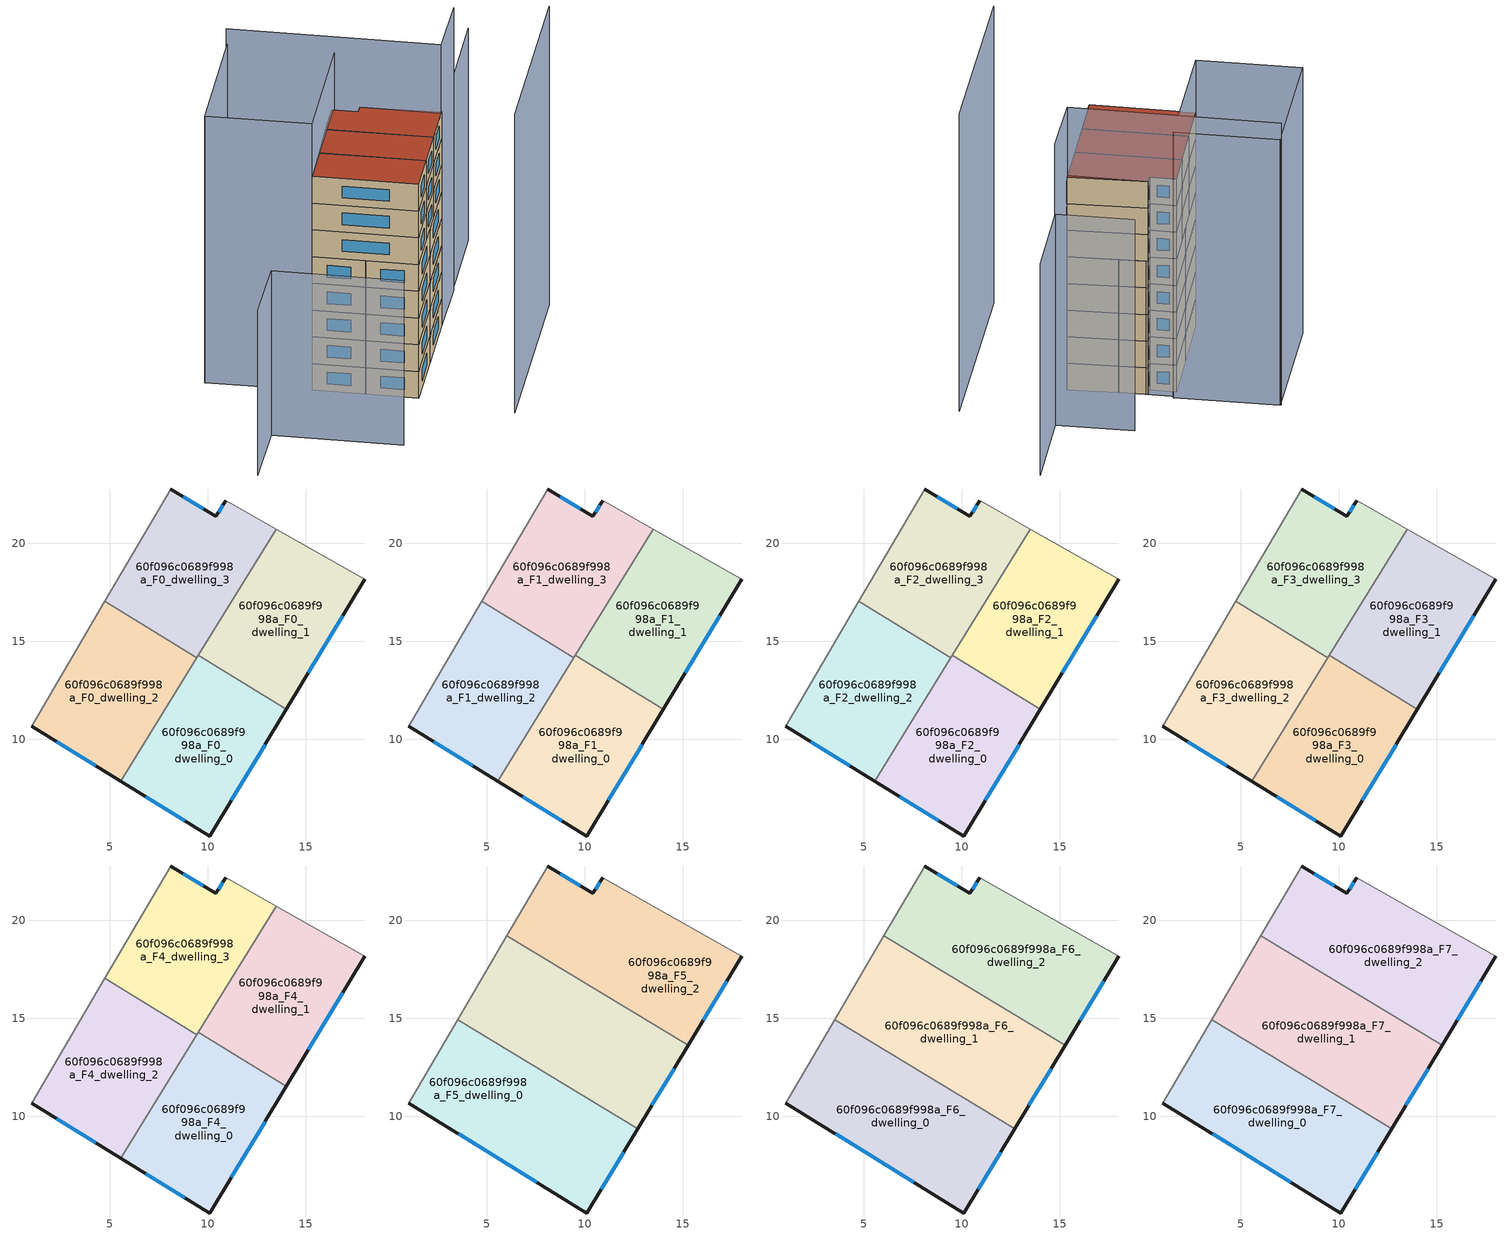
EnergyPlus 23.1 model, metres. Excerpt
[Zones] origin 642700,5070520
60f096c0689f998a_F0_dwelling_0
 floor ground (EU_floor_Construction): 14.01,11.53 10.1,5.06 5.56,7.86 9.52,14.29 z0
 wall outside (EU_wall_Construction): 5.56,7.86 10.1,5.06 14.01,11.53 z0:3
 wall to 60f096c0689f998a_F0_dwelling_1 (EU_wall_Construction): 14.01,11.53 9.52,14.29 z0:3
 wall to 60f096c0689f998a_F0_dwelling_2 (EU_wall_Construction): 9.43,14.15 5.56,7.86 z0:3
 wall to 60f096c0689f998a_F0_dwelling_3 (EU_wall_Construction): 9.52,14.29 9.43,14.15 z0:3
 window (EU_Window_Construction): 11.2,6.87 12.92,9.71 / 6.83,7.07 8.83,5.84 z0.84:2.16
60f096c0689f998a_F0_dwelling_1
 floor ground (EU_floor_Construction): 18.02,18.16 14.01,11.53 9.52,14.29 13.48,20.72 z0
 wall outside (EU_wall_Construction): 14.01,11.53 18.02,18.16 z0:3
 wall adiabatic (EU_wall_Construction): 18.02,18.16 13.48,20.72 z0:3
 wall to 60f096c0689f998a_F0_dwelling_3 (EU_wall_Construction): 13.48,20.72 9.52,14.29 z0:3
 window (EU_Window_Construction): 15.13,13.39 16.89,16.3 z0.84:2.16
60f096c0689f998a_F0_dwelling_2
 floor ground (EU_floor_Construction): 9.43,14.15 5.56,7.86 1,10.66 4.74,17.03 z0
 wall outside (EU_wall_Construction): 1,10.66 5.56,7.86 z0:3
 wall adiabatic (EU_wall_Construction): 4.74,17.03 1,10.66 z0:3
 wall to 60f096c0689f998a_F0_dwelling_3 (EU_wall_Construction): 9.43,14.15 4.74,17.03 z0:3
 window (EU_Window_Construction): 2.28,9.88 4.28,8.64 z0.84:2.16
60f096c0689f998a_F0_dwelling_3
 floor ground (EU_floor_Construction): 13.48,20.72 9.43,14.15 4.74,17.03 8.11,22.77 10.41,21.37 10.91,22.17 11.15,22.03 z0
 wall outside (EU_wall_Construction): 10.91,22.17 10.41,21.37 8.11,22.77 z0:3
 wall adiabatic (EU_wall_Construction): 8.11,22.77 4.74,17.03 / 13.48,20.72 11.15,22.03 10.91,22.17 z0:3
 window (EU_Window_Construction): 9.77,21.76 8.75,22.38 / 10.77,21.94 10.55,21.59 z0.84:2.16
60f096c0689f998a_F1_dwelling_0
 floor to 60f096c0689f998a_F0_dwelling_0 (EU_floor_Construction): 14.01,11.53 10.1,5.06 5.56,7.86 9.52,14.29 z3
 wall outside (EU_wall_Construction): 5.56,7.86 10.1,5.06 14.01,11.53 z3:6
 wall to 60f096c0689f998a_F1_dwelling_1 (EU_wall_Construction): 14.01,11.53 9.52,14.29 z3:6
 wall to 60f096c0689f998a_F1_dwelling_2 (EU_wall_Construction): 9.43,14.15 5.56,7.86 z3:6
 wall to 60f096c0689f998a_F1_dwelling_3 (EU_wall_Construction): 9.52,14.29 9.43,14.15 z3:6
 window (EU_Window_Construction): 11.2,6.87 12.92,9.71 / 6.83,7.07 8.83,5.84 z3.84:5.16
60f096c0689f998a_F1_dwelling_1
 floor to 60f096c0689f998a_F0_dwelling_1 (EU_floor_Construction): 18.02,18.16 14.01,11.53 9.52,14.29 13.48,20.72 z3
 wall outside (EU_wall_Construction): 14.01,11.53 18.02,18.16 z3:6
 wall adiabatic (EU_wall_Construction): 18.02,18.16 13.48,20.72 z3:6
 wall to 60f096c0689f998a_F1_dwelling_3 (EU_wall_Construction): 13.48,20.72 9.52,14.29 z3:6
 window (EU_Window_Construction): 15.13,13.39 16.89,16.3 z3.84:5.16
60f096c0689f998a_F1_dwelling_2
 floor to 60f096c0689f998a_F0_dwelling_2 (EU_floor_Construction): 9.43,14.15 5.56,7.86 1,10.66 4.74,17.03 z3
 wall outside (EU_wall_Construction): 1,10.66 5.56,7.86 z3:6
 wall adiabatic (EU_wall_Construction): 4.74,17.03 1,10.66 z3:6
 wall to 60f096c0689f998a_F1_dwelling_3 (EU_wall_Construction): 9.43,14.15 4.74,17.03 z3:6
 window (EU_Window_Construction): 2.28,9.88 4.28,8.64 z3.84:5.16
60f096c0689f998a_F1_dwelling_3
 floor to 60f096c0689f998a_F0_dwelling_3 (EU_floor_Construction): 13.48,20.72 9.43,14.15 4.74,17.03 8.11,22.77 10.41,21.37 10.91,22.17 11.15,22.03 z3
 wall outside (EU_wall_Construction): 10.91,22.17 10.41,21.37 8.11,22.77 z3:6
 wall adiabatic (EU_wall_Construction): 8.11,22.77 4.74,17.03 / 13.48,20.72 11.15,22.03 10.91,22.17 z3:6
 window (EU_Window_Construction): 9.77,21.76 8.75,22.38 / 10.77,21.94 10.55,21.59 z3.84:5.16
60f096c0689f998a_F2_dwelling_0
 floor to 60f096c0689f998a_F1_dwelling_0 (EU_floor_Construction): 14.01,11.53 10.1,5.06 5.56,7.86 9.52,14.29 z6
 wall outside (EU_wall_Construction): 5.56,7.86 10.1,5.06 14.01,11.53 z6:9
 wall to 60f096c0689f998a_F2_dwelling_1 (EU_wall_Construction): 14.01,11.53 9.52,14.29 z6:9
 wall to 60f096c0689f998a_F2_dwelling_2 (EU_wall_Construction): 9.43,14.15 5.56,7.86 z6:9
 wall to 60f096c0689f998a_F2_dwelling_3 (EU_wall_Construction): 9.52,14.29 9.43,14.15 z6:9
 window (EU_Window_Construction): 11.2,6.87 12.92,9.71 / 6.83,7.07 8.83,5.84 z6.84:8.16
60f096c0689f998a_F2_dwelling_1
 floor to 60f096c0689f998a_F1_dwelling_1 (EU_floor_Construction): 18.02,18.16 14.01,11.53 9.52,14.29 13.48,20.72 z6
 wall outside (EU_wall_Construction): 14.01,11.53 18.02,18.16 z6:9
 wall adiabatic (EU_wall_Construction): 18.02,18.16 13.48,20.72 z6:9
 wall to 60f096c0689f998a_F2_dwelling_3 (EU_wall_Construction): 13.48,20.72 9.52,14.29 z6:9
 window (EU_Window_Construction): 15.13,13.39 16.89,16.3 z6.84:8.16
60f096c0689f998a_F2_dwelling_2
 floor to 60f096c0689f998a_F1_dwelling_2 (EU_floor_Construction): 9.43,14.15 5.56,7.86 1,10.66 4.74,17.03 z6
 wall outside (EU_wall_Construction): 1,10.66 5.56,7.86 z6:9
 wall adiabatic (EU_wall_Construction): 4.74,17.03 1,10.66 z6:9
 wall to 60f096c0689f998a_F2_dwelling_3 (EU_wall_Construction): 9.43,14.15 4.74,17.03 z6:9
 window (EU_Window_Construction): 2.28,9.88 4.28,8.64 z6.84:8.16
60f096c0689f998a_F2_dwelling_3
 floor to 60f096c0689f998a_F1_dwelling_3 (EU_floor_Construction): 13.48,20.72 9.43,14.15 4.74,17.03 8.11,22.77 10.41,21.37 10.91,22.17 11.15,22.03 z6
 wall outside (EU_wall_Construction): 10.91,22.17 10.41,21.37 8.11,22.77 z6:9
 wall adiabatic (EU_wall_Construction): 8.11,22.77 4.74,17.03 / 13.48,20.72 11.15,22.03 10.91,22.17 z6:9
 window (EU_Window_Construction): 9.77,21.76 8.75,22.38 / 10.77,21.94 10.55,21.59 z6.84:8.16
60f096c0689f998a_F3_dwelling_0
 floor to 60f096c0689f998a_F2_dwelling_0 (EU_floor_Construction): 14.01,11.53 10.1,5.06 5.56,7.86 9.52,14.29 z9
 wall outside (EU_wall_Construction): 5.56,7.86 10.1,5.06 14.01,11.53 z9:12
 wall to 60f096c0689f998a_F3_dwelling_1 (EU_wall_Construction): 14.01,11.53 9.52,14.29 z9:12
 wall to 60f096c0689f998a_F3_dwelling_2 (EU_wall_Construction): 9.43,14.15 5.56,7.86 z9:12
 wall to 60f096c0689f998a_F3_dwelling_3 (EU_wall_Construction): 9.52,14.29 9.43,14.15 z9:12
 window (EU_Window_Construction): 11.2,6.87 12.92,9.71 / 6.83,7.07 8.83,5.84 z9.84:11.16
60f096c0689f998a_F3_dwelling_1
 floor to 60f096c0689f998a_F2_dwelling_1 (EU_floor_Construction): 18.02,18.16 14.01,11.53 9.52,14.29 13.48,20.72 z9
 wall outside (EU_wall_Construction): 14.01,11.53 18.02,18.16 z9:12
 wall adiabatic (EU_wall_Construction): 18.02,18.16 13.48,20.72 z9:12
 wall to 60f096c0689f998a_F3_dwelling_3 (EU_wall_Construction): 13.48,20.72 9.52,14.29 z9:12
 window (EU_Window_Construction): 15.13,13.39 16.89,16.3 z9.84:11.16
60f096c0689f998a_F3_dwelling_2
 floor to 60f096c0689f998a_F2_dwelling_2 (EU_floor_Construction): 9.43,14.15 5.56,7.86 1,10.66 4.74,17.03 z9
 wall outside (EU_wall_Construction): 1,10.66 5.56,7.86 z9:12
 wall adiabatic (EU_wall_Construction): 4.74,17.03 1,10.66 z9:12
 wall to 60f096c0689f998a_F3_dwelling_3 (EU_wall_Construction): 9.43,14.15 4.74,17.03 z9:12
 window (EU_Window_Construction): 2.28,9.88 4.28,8.64 z9.84:11.16
60f096c0689f998a_F3_dwelling_3
 floor to 60f096c0689f998a_F2_dwelling_3 (EU_floor_Construction): 13.48,20.72 9.43,14.15 4.74,17.03 8.11,22.77 10.41,21.37 10.91,22.17 11.15,22.03 z9
 wall outside (EU_wall_Construction): 10.91,22.17 10.41,21.37 8.11,22.77 z9:12
 wall adiabatic (EU_wall_Construction): 8.11,22.77 4.74,17.03 / 13.48,20.72 11.15,22.03 10.91,22.17 z9:12
 window (EU_Window_Construction): 9.77,21.76 8.75,22.38 / 10.77,21.94 10.55,21.59 z9.84:11.16
60f096c0689f998a_F4_dwelling_0
 floor to 60f096c0689f998a_F3_dwelling_0 (EU_floor_Construction): 14.01,11.53 10.1,5.06 5.56,7.86 9.52,14.29 z12
 wall outside (EU_wall_Construction): 5.56,7.86 10.1,5.06 14.01,11.53 z12:15
 wall to 60f096c0689f998a_F4_dwelling_1 (EU_wall_Construction): 14.01,11.53 9.52,14.29 z12:15
 wall to 60f096c0689f998a_F4_dwelling_2 (EU_wall_Construction): 9.43,14.15 5.56,7.86 z12:15
 wall to 60f096c0689f998a_F4_dwelling_3 (EU_wall_Construction): 9.52,14.29 9.43,14.15 z12:15
 window (EU_Window_Construction): 11.2,6.87 12.92,9.71 / 6.83,7.07 8.83,5.84 z12.84:14.16
60f096c0689f998a_F4_dwelling_1
 floor to 60f096c0689f998a_F3_dwelling_1 (EU_floor_Construction): 18.02,18.16 14.01,11.53 9.52,14.29 13.48,20.72 z12
 wall outside (EU_wall_Construction): 14.01,11.53 18.02,18.16 z12:15
 wall adiabatic (EU_wall_Construction): 18.02,18.16 13.48,20.72 z12:15
 wall to 60f096c0689f998a_F4_dwelling_3 (EU_wall_Construction): 13.48,20.72 9.52,14.29 z12:15
 window (EU_Window_Construction): 15.13,13.39 16.89,16.3 z12.84:14.16
60f096c0689f998a_F4_dwelling_2
 floor to 60f096c0689f998a_F3_dwelling_2 (EU_floor_Construction): 9.43,14.15 5.56,7.86 1,10.66 4.74,17.03 z12
 wall outside (EU_wall_Construction): 1,10.66 5.56,7.86 z12:15
 wall adiabatic (EU_wall_Construction): 4.74,17.03 1,10.66 z12:15
 wall to 60f096c0689f998a_F4_dwelling_3 (EU_wall_Construction): 9.43,14.15 4.74,17.03 z12:15
 window (EU_Window_Construction): 2.28,9.88 4.28,8.64 z12.84:14.16
60f096c0689f998a_F4_dwelling_3
 floor to 60f096c0689f998a_F3_dwelling_3 (EU_floor_Construction): 13.48,20.72 9.43,14.15 4.74,17.03 8.11,22.77 10.41,21.37 10.91,22.17 11.15,22.03 z12
 wall outside (EU_wall_Construction): 10.91,22.17 10.41,21.37 8.11,22.77 z12:15
 wall adiabatic (EU_wall_Construction): 8.11,22.77 4.74,17.03 / 13.48,20.72 11.15,22.03 10.91,22.17 z12:15
 window (EU_Window_Construction): 9.77,21.76 8.75,22.38 / 10.77,21.94 10.55,21.59 z12.84:14.16
60f096c0689f998a_F5_dwelling_0
 floor to 60f096c0689f998a_F4_dwelling_0 (EU_floor_Construction): 12.71,9.37 10.1,5.06 5.56,7.86 8.17,12.1 z15
 floor to 60f096c0689f998a_F4_dwelling_2 (EU_floor_Construction): 8.17,12.1 5.56,7.86 1,10.66 3.5,14.92 z15
 wall outside (EU_wall_Construction): 1,10.66 10.1,5.06 12.71,9.37 z15:18
 wall adiabatic (EU_wall_Construction): 3.5,14.92 1,10.66 z15:18
 wall to 60f096c0689f998a_F5_dwelling_1 (EU_wall_Construction): 12.71,9.37 3.5,14.92 z15:18
 window (EU_Window_Construction): 10.83,6.26 11.98,8.16 / 3.55,9.09 7.55,6.63 z15.84:17.16
60f096c0689f998a_F5_dwelling_1
 floor to 60f096c0689f998a_F4_dwelling_3 (EU_floor_Construction): 10.77,16.33 9.43,14.15 4.74,17.03 6.01,19.2 z15
 floor to 60f096c0689f998a_F4_dwelling_0 (EU_floor_Construction): 14.01,11.53 12.71,9.37 8.17,12.1 9.52,14.29 z15
 floor to 60f096c0689f998a_F4_dwelling_1 (EU_floor_Construction): 15.27,13.61 14.01,11.53 9.52,14.29 10.77,16.33 z15
 floor to 60f096c0689f998a_F4_dwelling_2 (EU_floor_Construction): 9.43,14.15 8.17,12.1 3.5,14.92 4.74,17.03 z15
 wall outside (EU_wall_Construction): 12.71,9.37 15.27,13.61 z15:18
 wall adiabatic (EU_wall_Construction): 6.01,19.2 3.5,14.92 z15:18
 wall to 60f096c0689f998a_F5_dwelling_2 (EU_wall_Construction): 15.27,13.61 6.01,19.2 z15:18
 window (EU_Window_Construction): 13.42,10.56 14.55,12.42 z15.84:17.16
60f096c0689f998a_F5_dwelling_2
 floor to 60f096c0689f998a_F4_dwelling_1 (EU_floor_Construction): 18.02,18.16 15.27,13.61 10.77,16.33 13.48,20.72 z15
 floor to 60f096c0689f998a_F4_dwelling_3 (EU_floor_Construction): 13.48,20.72 10.77,16.33 6.01,19.2 8.11,22.77 10.41,21.37 10.91,22.17 z15
 wall outside (EU_wall_Construction): 15.27,13.61 18.02,18.16 / 10.91,22.17 10.41,21.37 8.11,22.77 z15:18
 wall adiabatic (EU_wall_Construction): 18.02,18.16 10.91,22.17 / 8.11,22.77 6.01,19.2 z15:18
 window (EU_Window_Construction): 16.04,14.89 17.25,16.89 / 9.77,21.76 8.75,22.38 / 10.77,21.94 10.55,21.59 z15.84:17.16
60f096c0689f998a_F6_dwelling_0
 floor to 60f096c0689f998a_F5_dwelling_0 (EU_floor_Construction): 12.71,9.37 10.1,5.06 1,10.66 3.5,14.92 z18
 wall outside (EU_wall_Construction): 1,10.66 10.1,5.06 12.71,9.37 z18:21
 wall adiabatic (EU_wall_Construction): 3.5,14.92 1,10.66 z18:21
 wall to 60f096c0689f998a_F6_dwelling_1 (EU_wall_Construction): 12.71,9.37 3.5,14.92 z18:21
 window (EU_Window_Construction): 10.83,6.26 11.98,8.16 / 3.55,9.09 7.55,6.63 z18.84:20.16
60f096c0689f998a_F6_dwelling_1
 floor to 60f096c0689f998a_F5_dwelling_1 (EU_floor_Construction): 15.27,13.61 12.71,9.37 3.5,14.92 6.01,19.2 z18
 wall outside (EU_wall_Construction): 12.71,9.37 15.27,13.61 z18:21
 wall adiabatic (EU_wall_Construction): 6.01,19.2 3.5,14.92 z18:21
 wall to 60f096c0689f998a_F6_dwelling_2 (EU_wall_Construction): 15.27,13.61 6.01,19.2 z18:21
 window (EU_Window_Construction): 13.42,10.56 14.55,12.42 z18.84:20.16
60f096c0689f998a_F6_dwelling_2
 floor to 60f096c0689f998a_F5_dwelling_2 (EU_floor_Construction): 18.02,18.16 15.27,13.61 6.01,19.2 8.11,22.77 10.41,21.37 10.91,22.17 z18
 wall outside (EU_wall_Construction): 15.27,13.61 18.02,18.16 / 10.91,22.17 10.41,21.37 8.11,22.77 z18:21
 wall adiabatic (EU_wall_Construction): 18.02,18.16 10.91,22.17 / 8.11,22.77 6.01,19.2 z18:21
 window (EU_Window_Construction): 16.04,14.89 17.25,16.89 / 9.77,21.76 8.75,22.38 / 10.77,21.94 10.55,21.59 z18.84:20.16
60f096c0689f998a_F7_dwelling_0
 floor to 60f096c0689f998a_F6_dwelling_0 (EU_floor_Construction): 12.71,9.37 10.1,5.06 1,10.66 3.5,14.92 z21
 wall outside (EU_wall_Construction): 1,10.66 10.1,5.06 12.71,9.37 z21:24
 wall adiabatic (EU_wall_Construction): 3.5,14.92 1,10.66 z21:24
 wall to 60f096c0689f998a_F7_dwelling_1 (EU_wall_Construction): 12.71,9.37 3.5,14.92 z21:24
 window (EU_Window_Construction): 10.83,6.26 11.98,8.16 / 3.55,9.09 7.55,6.63 z21.84:23.16
 roof outside (EU_roof_Construction): 10.1,5.06 12.71,9.37 3.5,14.92 1,10.66 z24
60f096c0689f998a_F7_dwelling_1
 floor to 60f096c0689f998a_F6_dwelling_1 (EU_floor_Construction): 15.27,13.61 12.71,9.37 3.5,14.92 6.01,19.2 z21
 wall outside (EU_wall_Construction): 12.71,9.37 15.27,13.61 z21:24
 wall adiabatic (EU_wall_Construction): 6.01,19.2 3.5,14.92 z21:24
 wall to 60f096c0689f998a_F7_dwelling_2 (EU_wall_Construction): 15.27,13.61 6.01,19.2 z21:24
 window (EU_Window_Construction): 13.42,10.56 14.55,12.42 z21.84:23.16
 roof outside (EU_roof_Construction): 12.71,9.37 15.27,13.61 6.01,19.2 3.5,14.92 z24
60f096c0689f998a_F7_dwelling_2
 floor to 60f096c0689f998a_F6_dwelling_2 (EU_floor_Construction): 18.02,18.16 15.27,13.61 6.01,19.2 8.11,22.77 10.41,21.37 10.91,22.17 z21
 wall outside (EU_wall_Construction): 15.27,13.61 18.02,18.16 / 10.91,22.17 10.41,21.37 8.11,22.77 z21:24
 wall adiabatic (EU_wall_Construction): 18.02,18.16 10.91,22.17 / 8.11,22.77 6.01,19.2 z21:24
 window (EU_Window_Construction): 16.04,14.89 17.25,16.89 / 9.77,21.76 8.75,22.38 / 10.77,21.94 10.55,21.59 z21.84:23.16
 roof outside (EU_roof_Construction): 15.27,13.61 18.02,18.16 10.91,22.17 10.41,21.37 8.11,22.77 6.01,19.2 z24
shading: -10.77,-3.57 -6.36,3.53 / -6.36,3.53 4.9,-3.45 z0:18.5; 17.66,-1.43 29.56,18.12 z0:33.5; -8.19,16.22 -0.3,29.28 / -0.3,29.28 8.9,23.72 / 8.9,23.72 1,10.66 / 1,10.66 -8.19,16.22 z0:29.9; 21.99,24.58 17.84,17.88 / 17.84,17.88 -0.43,29.2 z0:31.7; 27.32,33.57 21.92,24.57 / 21.92,24.57 15.11,28.66 z0:23.8
[Building]
EU S2 Campaign: North Axis=0; Terrain=City; Solar Distribution=FullExterior
[Site:Location]
Lyon-Bron: Latitude=45.75; Longitude=5; Time Zone=1; Elevation=198
[SizingPeriod:WeatherFileDays]
AnnualSizingPeriod: Begin Month=1; Begin Day of Month=1; End Month=12; End Day of Month=31; Day of Week for Start Day=Monday; Use Weather File Daylight Saving Period=No; Use Weather File Rain and Snow Indicators=No
[MATERIAL]
EU_InternalMass_Material: Roughness=MediumRough; Thickness=0.1; Conductivity=1; Density=1800; Specific Heat=900; Thermal Absorptance=0.9; Solar Absorptance=0.7; Visible Absorptance=0.7
[MATERIAL:NOMASS] Roughness=MediumRough; Thermal Absorptance=0.9; Solar Absorptance=0.7; Visible Absorptance=0.7
Name | Thermal Resistance
EU_wall_NoMass | 0.776494
EU_roof_NoMass | 0.486893
EU_floor_NoMass | 0.421597
[WINDOWMATERIAL:SIMPLEGLAZINGSYSTEM]
EU_Window_SimpleGlazing: UFactor=4.24961; Solar Heat Gain Coefficient=0.83; Visible Transmittance=0.83
[CONSTRUCTION]
EU_wall_Construction: EU_wall_NoMass
EU_roof_Construction: EU_roof_NoMass
EU_floor_Construction: EU_floor_NoMass
EU_InternalMass_Construction: EU_InternalMass_Material
EU_Window_Construction: EU_Window_SimpleGlazing
[ZONE] Type=1; Multiplier=1; Ceiling Height=autocalculate; Floor Area=autocalculate; Part of Total Floor Area=Yes
Name | Volume
60f096c0689f998a_F0_dwelling_0; 60f096c0689f998a_F1_dwelling_0; 60f096c0689f998a_F2_dwelling_0; 60f096c0689f998a_F3_dwelling_0; 60f096c0689f998a_F4_dwelling_0 | 120.294
60f096c0689f998a_F5_dwelling_0; 60f096c0689f998a_F6_dwelling_0; 60f096c0689f998a_F7_dwelling_0 | 160.381
60f096c0689f998a_F0_dwelling_1; 60f096c0689f998a_F1_dwelling_1; 60f096c0689f998a_F2_dwelling_1; 60f096c0689f998a_F3_dwelling_1; 60f096c0689f998a_F4_dwelling_1 | 120.278
60f096c0689f998a_F5_dwelling_1; 60f096c0689f998a_F6_dwelling_1; 60f096c0689f998a_F7_dwelling_1 | 160.384
60f096c0689f998a_F0_dwelling_2; 60f096c0689f998a_F1_dwelling_2; 60f096c0689f998a_F2_dwelling_2; 60f096c0689f998a_F3_dwelling_2; 60f096c0689f998a_F4_dwelling_2 | 120.296
60f096c0689f998a_F5_dwelling_2; 60f096c0689f998a_F6_dwelling_2; 60f096c0689f998a_F7_dwelling_2 | 160.382
60f096c0689f998a_F0_dwelling_3; 60f096c0689f998a_F1_dwelling_3; 60f096c0689f998a_F2_dwelling_3; 60f096c0689f998a_F3_dwelling_3; 60f096c0689f998a_F4_dwelling_3 | 120.289
[INTERNALMASS] Construction=EU_InternalMass_Construction
Name | Zone or ZoneList | Surface Area
60f096c0689f998a_F0_dwelling_0_EU_InternalMass | 60f096c0689f998a_F0_dwelling_0 | 40.0965
60f096c0689f998a_F0_dwelling_1_EU_InternalMass | 60f096c0689f998a_F0_dwelling_1 | 40.0922
60f096c0689f998a_F0_dwelling_2_EU_InternalMass | 60f096c0689f998a_F0_dwelling_2 | 40.0979
60f096c0689f998a_F0_dwelling_3_EU_InternalMass | 60f096c0689f998a_F0_dwelling_3 | 40.0967
60f096c0689f998a_F1_dwelling_0_EU_InternalMass | 60f096c0689f998a_F1_dwelling_0 | 40.0965
60f096c0689f998a_F1_dwelling_1_EU_InternalMass | 60f096c0689f998a_F1_dwelling_1 | 40.0922
60f096c0689f998a_F1_dwelling_2_EU_InternalMass | 60f096c0689f998a_F1_dwelling_2 | 40.0979
60f096c0689f998a_F1_dwelling_3_EU_InternalMass | 60f096c0689f998a_F1_dwelling_3 | 40.0967
60f096c0689f998a_F2_dwelling_0_EU_InternalMass | 60f096c0689f998a_F2_dwelling_0 | 40.0965
60f096c0689f998a_F2_dwelling_1_EU_InternalMass | 60f096c0689f998a_F2_dwelling_1 | 40.0922
60f096c0689f998a_F2_dwelling_2_EU_InternalMass | 60f096c0689f998a_F2_dwelling_2 | 40.0979
60f096c0689f998a_F2_dwelling_3_EU_InternalMass | 60f096c0689f998a_F2_dwelling_3 | 40.0967
60f096c0689f998a_F3_dwelling_0_EU_InternalMass | 60f096c0689f998a_F3_dwelling_0 | 40.0965
60f096c0689f998a_F3_dwelling_1_EU_InternalMass | 60f096c0689f998a_F3_dwelling_1 | 40.0922
60f096c0689f998a_F3_dwelling_2_EU_InternalMass | 60f096c0689f998a_F3_dwelling_2 | 40.0979
60f096c0689f998a_F3_dwelling_3_EU_InternalMass | 60f096c0689f998a_F3_dwelling_3 | 40.0967
60f096c0689f998a_F4_dwelling_0_EU_InternalMass | 60f096c0689f998a_F4_dwelling_0 | 40.0965
60f096c0689f998a_F4_dwelling_1_EU_InternalMass | 60f096c0689f998a_F4_dwelling_1 | 40.0922
60f096c0689f998a_F4_dwelling_2_EU_InternalMass | 60f096c0689f998a_F4_dwelling_2 | 40.0979
60f096c0689f998a_F4_dwelling_3_EU_InternalMass | 60f096c0689f998a_F4_dwelling_3 | 40.0967
60f096c0689f998a_F5_dwelling_0_EU_InternalMass | 60f096c0689f998a_F5_dwelling_0 | 53.4605
60f096c0689f998a_F5_dwelling_1_EU_InternalMass | 60f096c0689f998a_F5_dwelling_1 | 53.4613
60f096c0689f998a_F5_dwelling_2_EU_InternalMass | 60f096c0689f998a_F5_dwelling_2 | 53.4607
60f096c0689f998a_F6_dwelling_0_EU_InternalMass | 60f096c0689f998a_F6_dwelling_0 | 53.4605
60f096c0689f998a_F6_dwelling_1_EU_InternalMass | 60f096c0689f998a_F6_dwelling_1 | 53.4613
60f096c0689f998a_F6_dwelling_2_EU_InternalMass | 60f096c0689f998a_F6_dwelling_2 | 53.4607
60f096c0689f998a_F7_dwelling_0_EU_InternalMass | 60f096c0689f998a_F7_dwelling_0 | 53.4605
60f096c0689f998a_F7_dwelling_1_EU_InternalMass | 60f096c0689f998a_F7_dwelling_1 | 53.4613
60f096c0689f998a_F7_dwelling_2_EU_InternalMass | 60f096c0689f998a_F7_dwelling_2 | 53.4607
[OTHEREQUIPMENT] Fuel Type=Electricity; Design Level Calculation Method=Watts/Area; Power per Zone Floor Area=1; Fraction Latent=0; Fraction Radiant=0; Fraction Lost=0; Carbon Dioxide Generation Rate=0; EndUse Subcategory=EU_Step8_InternalGains
Name | Zone or ZoneList or Space or SpaceList | Schedule
EU_Step8_InternalGain_60f096c0689f998a_F0_dwelling_0_f000 | 60f096c0689f998a_F0_dwelling_0 | EU_Step8_GainSchedule_60f096c0689f998a_F0_dwelling_0_f000
EU_Step8_InternalGain_60f096c0689f998a_F0_dwelling_1_f000 | 60f096c0689f998a_F0_dwelling_1 | EU_Step8_GainSchedule_60f096c0689f998a_F0_dwelling_1_f000
EU_Step8_InternalGain_60f096c0689f998a_F0_dwelling_2_f000 | 60f096c0689f998a_F0_dwelling_2 | EU_Step8_GainSchedule_60f096c0689f998a_F0_dwelling_2_f000
EU_Step8_InternalGain_60f096c0689f998a_F0_dwelling_3_f000 | 60f096c0689f998a_F0_dwelling_3 | EU_Step8_GainSchedule_60f096c0689f998a_F0_dwelling_3_f000
EU_Step8_InternalGain_60f096c0689f998a_F1_dwelling_0_f000 | 60f096c0689f998a_F1_dwelling_0 | EU_Step8_GainSchedule_60f096c0689f998a_F1_dwelling_0_f000
EU_Step8_InternalGain_60f096c0689f998a_F1_dwelling_1_f000 | 60f096c0689f998a_F1_dwelling_1 | EU_Step8_GainSchedule_60f096c0689f998a_F1_dwelling_1_f000
EU_Step8_InternalGain_60f096c0689f998a_F1_dwelling_2_f000 | 60f096c0689f998a_F1_dwelling_2 | EU_Step8_GainSchedule_60f096c0689f998a_F1_dwelling_2_f000
EU_Step8_InternalGain_60f096c0689f998a_F1_dwelling_3_f000 | 60f096c0689f998a_F1_dwelling_3 | EU_Step8_GainSchedule_60f096c0689f998a_F1_dwelling_3_f000
EU_Step8_InternalGain_60f096c0689f998a_F2_dwelling_0_f000 | 60f096c0689f998a_F2_dwelling_0 | EU_Step8_GainSchedule_60f096c0689f998a_F2_dwelling_0_f000
EU_Step8_InternalGain_60f096c0689f998a_F2_dwelling_1_f000 | 60f096c0689f998a_F2_dwelling_1 | EU_Step8_GainSchedule_60f096c0689f998a_F2_dwelling_1_f000
EU_Step8_InternalGain_60f096c0689f998a_F2_dwelling_2_f000 | 60f096c0689f998a_F2_dwelling_2 | EU_Step8_GainSchedule_60f096c0689f998a_F2_dwelling_2_f000
EU_Step8_InternalGain_60f096c0689f998a_F2_dwelling_3_f000 | 60f096c0689f998a_F2_dwelling_3 | EU_Step8_GainSchedule_60f096c0689f998a_F2_dwelling_3_f000
EU_Step8_InternalGain_60f096c0689f998a_F3_dwelling_0_f000 | 60f096c0689f998a_F3_dwelling_0 | EU_Step8_GainSchedule_60f096c0689f998a_F3_dwelling_0_f000
EU_Step8_InternalGain_60f096c0689f998a_F3_dwelling_1_f000 | 60f096c0689f998a_F3_dwelling_1 | EU_Step8_GainSchedule_60f096c0689f998a_F3_dwelling_1_f000
EU_Step8_InternalGain_60f096c0689f998a_F3_dwelling_2_f000 | 60f096c0689f998a_F3_dwelling_2 | EU_Step8_GainSchedule_60f096c0689f998a_F3_dwelling_2_f000
EU_Step8_InternalGain_60f096c0689f998a_F3_dwelling_3_f000 | 60f096c0689f998a_F3_dwelling_3 | EU_Step8_GainSchedule_60f096c0689f998a_F3_dwelling_3_f000
EU_Step8_InternalGain_60f096c0689f998a_F4_dwelling_0_f000 | 60f096c0689f998a_F4_dwelling_0 | EU_Step8_GainSchedule_60f096c0689f998a_F4_dwelling_0_f000
EU_Step8_InternalGain_60f096c0689f998a_F4_dwelling_1_f000 | 60f096c0689f998a_F4_dwelling_1 | EU_Step8_GainSchedule_60f096c0689f998a_F4_dwelling_1_f000
EU_Step8_InternalGain_60f096c0689f998a_F4_dwelling_2_f000 | 60f096c0689f998a_F4_dwelling_2 | EU_Step8_GainSchedule_60f096c0689f998a_F4_dwelling_2_f000
EU_Step8_InternalGain_60f096c0689f998a_F4_dwelling_3_f000 | 60f096c0689f998a_F4_dwelling_3 | EU_Step8_GainSchedule_60f096c0689f998a_F4_dwelling_3_f000
EU_Step8_InternalGain_60f096c0689f998a_F5_dwelling_0_f000 | 60f096c0689f998a_F5_dwelling_0 | EU_Step8_GainSchedule_60f096c0689f998a_F5_dwelling_0_f000
EU_Step8_InternalGain_60f096c0689f998a_F5_dwelling_1_f000 | 60f096c0689f998a_F5_dwelling_1 | EU_Step8_GainSchedule_60f096c0689f998a_F5_dwelling_1_f000
EU_Step8_InternalGain_60f096c0689f998a_F5_dwelling_2_f000 | 60f096c0689f998a_F5_dwelling_2 | EU_Step8_GainSchedule_60f096c0689f998a_F5_dwelling_2_f000
EU_Step8_InternalGain_60f096c0689f998a_F6_dwelling_0_f000 | 60f096c0689f998a_F6_dwelling_0 | EU_Step8_GainSchedule_60f096c0689f998a_F6_dwelling_0_f000
EU_Step8_InternalGain_60f096c0689f998a_F6_dwelling_1_f000 | 60f096c0689f998a_F6_dwelling_1 | EU_Step8_GainSchedule_60f096c0689f998a_F6_dwelling_1_f000
EU_Step8_InternalGain_60f096c0689f998a_F6_dwelling_2_f000 | 60f096c0689f998a_F6_dwelling_2 | EU_Step8_GainSchedule_60f096c0689f998a_F6_dwelling_2_f000
EU_Step8_InternalGain_60f096c0689f998a_F7_dwelling_0_f000 | 60f096c0689f998a_F7_dwelling_0 | EU_Step8_GainSchedule_60f096c0689f998a_F7_dwelling_0_f000
EU_Step8_InternalGain_60f096c0689f998a_F7_dwelling_1_f000 | 60f096c0689f998a_F7_dwelling_1 | EU_Step8_GainSchedule_60f096c0689f998a_F7_dwelling_1_f000
EU_Step8_InternalGain_60f096c0689f998a_F7_dwelling_2_f000 | 60f096c0689f998a_F7_dwelling_2 | EU_Step8_GainSchedule_60f096c0689f998a_F7_dwelling_2_f000
[ZONEVENTILATION:DESIGNFLOWRATE] Schedule=EU_AlwaysOn; Design Flow Rate Calculation Method=AirChanges/Hour; Air Changes per Hour=0.693814; Ventilation Type=Natural; Fan Pressure Rise=0; Fan Total Efficiency=1; Constant Term Coefficient=1; Temperature Term Coefficient=0; Velocity Term Coefficient=0; Velocity Squared Term Coefficient=0; Minimum Indoor Temperature=-100; Maximum Indoor Temperature=100; Delta Temperature=-100; Minimum Outdoor Temperature=-100; Maximum Outdoor Temperature=100; Maximum Wind Speed=40
Name | Zone or ZoneList or Space or SpaceList
EU_ConstantAir_60f096c0689f998a_F0_dwelling_0 | 60f096c0689f998a_F0_dwelling_0
EU_ConstantAir_60f096c0689f998a_F0_dwelling_1 | 60f096c0689f998a_F0_dwelling_1
EU_ConstantAir_60f096c0689f998a_F0_dwelling_2 | 60f096c0689f998a_F0_dwelling_2
EU_ConstantAir_60f096c0689f998a_F0_dwelling_3 | 60f096c0689f998a_F0_dwelling_3
EU_ConstantAir_60f096c0689f998a_F1_dwelling_0 | 60f096c0689f998a_F1_dwelling_0
EU_ConstantAir_60f096c0689f998a_F1_dwelling_1 | 60f096c0689f998a_F1_dwelling_1
EU_ConstantAir_60f096c0689f998a_F1_dwelling_2 | 60f096c0689f998a_F1_dwelling_2
EU_ConstantAir_60f096c0689f998a_F1_dwelling_3 | 60f096c0689f998a_F1_dwelling_3
EU_ConstantAir_60f096c0689f998a_F2_dwelling_0 | 60f096c0689f998a_F2_dwelling_0
EU_ConstantAir_60f096c0689f998a_F2_dwelling_1 | 60f096c0689f998a_F2_dwelling_1
EU_ConstantAir_60f096c0689f998a_F2_dwelling_2 | 60f096c0689f998a_F2_dwelling_2
EU_ConstantAir_60f096c0689f998a_F2_dwelling_3 | 60f096c0689f998a_F2_dwelling_3
EU_ConstantAir_60f096c0689f998a_F3_dwelling_0 | 60f096c0689f998a_F3_dwelling_0
EU_ConstantAir_60f096c0689f998a_F3_dwelling_1 | 60f096c0689f998a_F3_dwelling_1
EU_ConstantAir_60f096c0689f998a_F3_dwelling_2 | 60f096c0689f998a_F3_dwelling_2
EU_ConstantAir_60f096c0689f998a_F3_dwelling_3 | 60f096c0689f998a_F3_dwelling_3
EU_ConstantAir_60f096c0689f998a_F4_dwelling_0 | 60f096c0689f998a_F4_dwelling_0
EU_ConstantAir_60f096c0689f998a_F4_dwelling_1 | 60f096c0689f998a_F4_dwelling_1
EU_ConstantAir_60f096c0689f998a_F4_dwelling_2 | 60f096c0689f998a_F4_dwelling_2
EU_ConstantAir_60f096c0689f998a_F4_dwelling_3 | 60f096c0689f998a_F4_dwelling_3
EU_ConstantAir_60f096c0689f998a_F5_dwelling_0 | 60f096c0689f998a_F5_dwelling_0
EU_ConstantAir_60f096c0689f998a_F5_dwelling_1 | 60f096c0689f998a_F5_dwelling_1
EU_ConstantAir_60f096c0689f998a_F5_dwelling_2 | 60f096c0689f998a_F5_dwelling_2
EU_ConstantAir_60f096c0689f998a_F6_dwelling_0 | 60f096c0689f998a_F6_dwelling_0
EU_ConstantAir_60f096c0689f998a_F6_dwelling_1 | 60f096c0689f998a_F6_dwelling_1
EU_ConstantAir_60f096c0689f998a_F6_dwelling_2 | 60f096c0689f998a_F6_dwelling_2
EU_ConstantAir_60f096c0689f998a_F7_dwelling_0 | 60f096c0689f998a_F7_dwelling_0
EU_ConstantAir_60f096c0689f998a_F7_dwelling_1 | 60f096c0689f998a_F7_dwelling_1
EU_ConstantAir_60f096c0689f998a_F7_dwelling_2 | 60f096c0689f998a_F7_dwelling_2
[HVACTEMPLATE:THERMOSTAT] Constant Heating Setpoint=20; Constant Cooling Setpoint=50
EU_HeatOnly_60f096c0689f998a_F0_dwelling_0; EU_HeatOnly_60f096c0689f998a_F0_dwelling_1; EU_HeatOnly_60f096c0689f998a_F0_dwelling_2; EU_HeatOnly_60f096c0689f998a_F0_dwelling_3; EU_HeatOnly_60f096c0689f998a_F1_dwelling_0; EU_HeatOnly_60f096c0689f998a_F1_dwelling_1; EU_HeatOnly_60f096c0689f998a_F1_dwelling_2; EU_HeatOnly_60f096c0689f998a_F1_dwelling_3; EU_HeatOnly_60f096c0689f998a_F2_dwelling_0; EU_HeatOnly_60f096c0689f998a_F2_dwelling_1; EU_HeatOnly_60f096c0689f998a_F2_dwelling_2; EU_HeatOnly_60f096c0689f998a_F2_dwelling_3; EU_HeatOnly_60f096c0689f998a_F3_dwelling_0; EU_HeatOnly_60f096c0689f998a_F3_dwelling_1; EU_HeatOnly_60f096c0689f998a_F3_dwelling_2; EU_HeatOnly_60f096c0689f998a_F3_dwelling_3; EU_HeatOnly_60f096c0689f998a_F4_dwelling_0; EU_HeatOnly_60f096c0689f998a_F4_dwelling_1; EU_HeatOnly_60f096c0689f998a_F4_dwelling_2; EU_HeatOnly_60f096c0689f998a_F4_dwelling_3; EU_HeatOnly_60f096c0689f998a_F5_dwelling_0; EU_HeatOnly_60f096c0689f998a_F5_dwelling_1; EU_HeatOnly_60f096c0689f998a_F5_dwelling_2; EU_HeatOnly_60f096c0689f998a_F6_dwelling_0; EU_HeatOnly_60f096c0689f998a_F6_dwelling_1; EU_HeatOnly_60f096c0689f998a_F6_dwelling_2; EU_HeatOnly_60f096c0689f998a_F7_dwelling_0; EU_HeatOnly_60f096c0689f998a_F7_dwelling_1; EU_HeatOnly_60f096c0689f998a_F7_dwelling_2
[HVACTEMPLATE:ZONE:IDEALLOADSAIRSYSTEM] System Availability Schedule=EU_AlwaysOn; Maximum Heating Supply Air Temperature=50; Minimum Cooling Supply Air Temperature=13; Maximum Heating Supply Air Humidity Ratio=0.0156; Minimum Cooling Supply Air Humidity Ratio=0.0077; Heating Limit=NoLimit; Cooling Limit=NoLimit; Heating Availability Schedule=EU_AlwaysOn; Cooling Availability Schedule=EU_CoolingOff; Dehumidification Control Type=ConstantSensibleHeatRatio; Cooling Sensible Heat Ratio=0.7; Dehumidification Setpoint=60; Humidification Control Type=None; Humidification Setpoint=30; Outdoor Air Method=None; Outdoor Air Flow Rate per Person=0.00944; Outdoor Air Flow Rate per Zone Floor Area=0; Outdoor Air Flow Rate per Zone=0; Demand Controlled Ventilation Type=None; Outdoor Air Economizer Type=NoEconomizer; Heat Recovery Type=None; Sensible Heat Recovery Effectiveness=0.7; Latent Heat Recovery Effectiveness=0.65
Name | Template Thermostat
60f096c0689f998a_F0_dwelling_0 | EU_HeatOnly_60f096c0689f998a_F0_dwelling_0
60f096c0689f998a_F0_dwelling_1 | EU_HeatOnly_60f096c0689f998a_F0_dwelling_1
60f096c0689f998a_F0_dwelling_2 | EU_HeatOnly_60f096c0689f998a_F0_dwelling_2
60f096c0689f998a_F0_dwelling_3 | EU_HeatOnly_60f096c0689f998a_F0_dwelling_3
60f096c0689f998a_F1_dwelling_0 | EU_HeatOnly_60f096c0689f998a_F1_dwelling_0
60f096c0689f998a_F1_dwelling_1 | EU_HeatOnly_60f096c0689f998a_F1_dwelling_1
60f096c0689f998a_F1_dwelling_2 | EU_HeatOnly_60f096c0689f998a_F1_dwelling_2
60f096c0689f998a_F1_dwelling_3 | EU_HeatOnly_60f096c0689f998a_F1_dwelling_3
60f096c0689f998a_F2_dwelling_0 | EU_HeatOnly_60f096c0689f998a_F2_dwelling_0
60f096c0689f998a_F2_dwelling_1 | EU_HeatOnly_60f096c0689f998a_F2_dwelling_1
60f096c0689f998a_F2_dwelling_2 | EU_HeatOnly_60f096c0689f998a_F2_dwelling_2
60f096c0689f998a_F2_dwelling_3 | EU_HeatOnly_60f096c0689f998a_F2_dwelling_3
60f096c0689f998a_F3_dwelling_0 | EU_HeatOnly_60f096c0689f998a_F3_dwelling_0
60f096c0689f998a_F3_dwelling_1 | EU_HeatOnly_60f096c0689f998a_F3_dwelling_1
60f096c0689f998a_F3_dwelling_2 | EU_HeatOnly_60f096c0689f998a_F3_dwelling_2
60f096c0689f998a_F3_dwelling_3 | EU_HeatOnly_60f096c0689f998a_F3_dwelling_3
60f096c0689f998a_F4_dwelling_0 | EU_HeatOnly_60f096c0689f998a_F4_dwelling_0
60f096c0689f998a_F4_dwelling_1 | EU_HeatOnly_60f096c0689f998a_F4_dwelling_1
60f096c0689f998a_F4_dwelling_2 | EU_HeatOnly_60f096c0689f998a_F4_dwelling_2
60f096c0689f998a_F4_dwelling_3 | EU_HeatOnly_60f096c0689f998a_F4_dwelling_3
60f096c0689f998a_F5_dwelling_0 | EU_HeatOnly_60f096c0689f998a_F5_dwelling_0
60f096c0689f998a_F5_dwelling_1 | EU_HeatOnly_60f096c0689f998a_F5_dwelling_1
60f096c0689f998a_F5_dwelling_2 | EU_HeatOnly_60f096c0689f998a_F5_dwelling_2
60f096c0689f998a_F6_dwelling_0 | EU_HeatOnly_60f096c0689f998a_F6_dwelling_0
60f096c0689f998a_F6_dwelling_1 | EU_HeatOnly_60f096c0689f998a_F6_dwelling_1
60f096c0689f998a_F6_dwelling_2 | EU_HeatOnly_60f096c0689f998a_F6_dwelling_2
60f096c0689f998a_F7_dwelling_0 | EU_HeatOnly_60f096c0689f998a_F7_dwelling_0
60f096c0689f998a_F7_dwelling_1 | EU_HeatOnly_60f096c0689f998a_F7_dwelling_1
60f096c0689f998a_F7_dwelling_2 | EU_HeatOnly_60f096c0689f998a_F7_dwelling_2
[SIZING:ZONE] Zone Cooling Design Supply Air Temperature Input Method=SupplyAirTemperature; Zone Cooling Design Supply Air Temperature=13; Zone Heating Design Supply Air Temperature Input Method=SupplyAirTemperature; Zone Heating Design Supply Air Temperature=50; Zone Cooling Design Supply Air Humidity Ratio=0.008; Zone Heating Design Supply Air Humidity Ratio=0.008; Cooling Design Air Flow Method=DesignDay; Cooling Design Air Flow Rate=0; Cooling Minimum Air Flow per Zone Floor Area=0.000762; Cooling Minimum Air Flow=0; Cooling Minimum Air Flow Fraction=0.2; Heating Design Air Flow Method=DesignDay; Heating Design Air Flow Rate=0; Heating Maximum Air Flow per Zone Floor Area=0.002032; Heating Maximum Air Flow=0.141576; Heating Maximum Air Flow Fraction=0.3; Account for Dedicated Outdoor Air System=No; Dedicated Outdoor Air System Control Strategy=NeutralSupplyAir; Dedicated Outdoor Air Low Setpoint Temperature for Design=autosize; Dedicated Outdoor Air High Setpoint Temperature for Design=autosize; Zone Load Sizing Method=Sensible Load Only No Latent Load; Zone Latent Cooling Design Supply Air Humidity Ratio Input Method=HumidityRatioDifference; Zone Cooling Design Supply Air Humidity Ratio Difference=0.005; Zone Latent Heating Design Supply Air Humidity Ratio Input Method=HumidityRatioDifference; Zone Humidification Design Supply Air Humidity Ratio Difference=0.005
60f096c0689f998a_F0_dwelling_0; 60f096c0689f998a_F0_dwelling_1; 60f096c0689f998a_F0_dwelling_2; 60f096c0689f998a_F0_dwelling_3; 60f096c0689f998a_F1_dwelling_0; 60f096c0689f998a_F1_dwelling_1; 60f096c0689f998a_F1_dwelling_2; 60f096c0689f998a_F1_dwelling_3; 60f096c0689f998a_F2_dwelling_0; 60f096c0689f998a_F2_dwelling_1; 60f096c0689f998a_F2_dwelling_2; 60f096c0689f998a_F2_dwelling_3; 60f096c0689f998a_F3_dwelling_0; 60f096c0689f998a_F3_dwelling_1; 60f096c0689f998a_F3_dwelling_2; 60f096c0689f998a_F3_dwelling_3; 60f096c0689f998a_F4_dwelling_0; 60f096c0689f998a_F4_dwelling_1; 60f096c0689f998a_F4_dwelling_2; 60f096c0689f998a_F4_dwelling_3; 60f096c0689f998a_F5_dwelling_0; 60f096c0689f998a_F5_dwelling_1; 60f096c0689f998a_F5_dwelling_2; 60f096c0689f998a_F6_dwelling_0; 60f096c0689f998a_F6_dwelling_1; 60f096c0689f998a_F6_dwelling_2; 60f096c0689f998a_F7_dwelling_0; 60f096c0689f998a_F7_dwelling_1; 60f096c0689f998a_F7_dwelling_2
[SCHEDULE:CONSTANT]
Name | Hourly Value
EU_AlwaysOn | 1
EU_CoolingOff | 0
[SCHEDULE:FILE] Column Number=1; Rows to Skip at Top=0; Number of Hours of Data=8760; Column Separator=Comma; Interpolate to Timestep=No; Minutes per Item=60; Adjust Schedule for Daylight Savings=Yes
Name | File
EU_Step8_GainSchedule_60f096c0689f998a_F0_dwelling_0_f000 | ../../schedules/60f096c0689f998a/60f096c0689f998a_F0_dwelling_0_f000_gain.csv
EU_Step8_GainSchedule_60f096c0689f998a_F0_dwelling_1_f000 | ../../schedules/60f096c0689f998a/60f096c0689f998a_F0_dwelling_1_f000_gain.csv
EU_Step8_GainSchedule_60f096c0689f998a_F0_dwelling_2_f000 | ../../schedules/60f096c0689f998a/60f096c0689f998a_F0_dwelling_2_f000_gain.csv
EU_Step8_GainSchedule_60f096c0689f998a_F0_dwelling_3_f000 | ../../schedules/60f096c0689f998a/60f096c0689f998a_F0_dwelling_3_f000_gain.csv
EU_Step8_GainSchedule_60f096c0689f998a_F1_dwelling_0_f000 | ../../schedules/60f096c0689f998a/60f096c0689f998a_F1_dwelling_0_f000_gain.csv
EU_Step8_GainSchedule_60f096c0689f998a_F1_dwelling_1_f000 | ../../schedules/60f096c0689f998a/60f096c0689f998a_F1_dwelling_1_f000_gain.csv
EU_Step8_GainSchedule_60f096c0689f998a_F1_dwelling_2_f000 | ../../schedules/60f096c0689f998a/60f096c0689f998a_F1_dwelling_2_f000_gain.csv
EU_Step8_GainSchedule_60f096c0689f998a_F1_dwelling_3_f000 | ../../schedules/60f096c0689f998a/60f096c0689f998a_F1_dwelling_3_f000_gain.csv
EU_Step8_GainSchedule_60f096c0689f998a_F2_dwelling_0_f000 | ../../schedules/60f096c0689f998a/60f096c0689f998a_F2_dwelling_0_f000_gain.csv
EU_Step8_GainSchedule_60f096c0689f998a_F2_dwelling_1_f000 | ../../schedules/60f096c0689f998a/60f096c0689f998a_F2_dwelling_1_f000_gain.csv
EU_Step8_GainSchedule_60f096c0689f998a_F2_dwelling_2_f000 | ../../schedules/60f096c0689f998a/60f096c0689f998a_F2_dwelling_2_f000_gain.csv
EU_Step8_GainSchedule_60f096c0689f998a_F2_dwelling_3_f000 | ../../schedules/60f096c0689f998a/60f096c0689f998a_F2_dwelling_3_f000_gain.csv
EU_Step8_GainSchedule_60f096c0689f998a_F3_dwelling_0_f000 | ../../schedules/60f096c0689f998a/60f096c0689f998a_F3_dwelling_0_f000_gain.csv
EU_Step8_GainSchedule_60f096c0689f998a_F3_dwelling_1_f000 | ../../schedules/60f096c0689f998a/60f096c0689f998a_F3_dwelling_1_f000_gain.csv
EU_Step8_GainSchedule_60f096c0689f998a_F3_dwelling_2_f000 | ../../schedules/60f096c0689f998a/60f096c0689f998a_F3_dwelling_2_f000_gain.csv
EU_Step8_GainSchedule_60f096c0689f998a_F3_dwelling_3_f000 | ../../schedules/60f096c0689f998a/60f096c0689f998a_F3_dwelling_3_f000_gain.csv
EU_Step8_GainSchedule_60f096c0689f998a_F4_dwelling_0_f000 | ../../schedules/60f096c0689f998a/60f096c0689f998a_F4_dwelling_0_f000_gain.csv
EU_Step8_GainSchedule_60f096c0689f998a_F4_dwelling_1_f000 | ../../schedules/60f096c0689f998a/60f096c0689f998a_F4_dwelling_1_f000_gain.csv
EU_Step8_GainSchedule_60f096c0689f998a_F4_dwelling_2_f000 | ../../schedules/60f096c0689f998a/60f096c0689f998a_F4_dwelling_2_f000_gain.csv
EU_Step8_GainSchedule_60f096c0689f998a_F4_dwelling_3_f000 | ../../schedules/60f096c0689f998a/60f096c0689f998a_F4_dwelling_3_f000_gain.csv
EU_Step8_GainSchedule_60f096c0689f998a_F5_dwelling_0_f000 | ../../schedules/60f096c0689f998a/60f096c0689f998a_F5_dwelling_0_f000_gain.csv
EU_Step8_GainSchedule_60f096c0689f998a_F5_dwelling_1_f000 | ../../schedules/60f096c0689f998a/60f096c0689f998a_F5_dwelling_1_f000_gain.csv
EU_Step8_GainSchedule_60f096c0689f998a_F5_dwelling_2_f000 | ../../schedules/60f096c0689f998a/60f096c0689f998a_F5_dwelling_2_f000_gain.csv
EU_Step8_GainSchedule_60f096c0689f998a_F6_dwelling_0_f000 | ../../schedules/60f096c0689f998a/60f096c0689f998a_F6_dwelling_0_f000_gain.csv
EU_Step8_GainSchedule_60f096c0689f998a_F6_dwelling_1_f000 | ../../schedules/60f096c0689f998a/60f096c0689f998a_F6_dwelling_1_f000_gain.csv
EU_Step8_GainSchedule_60f096c0689f998a_F6_dwelling_2_f000 | ../../schedules/60f096c0689f998a/60f096c0689f998a_F6_dwelling_2_f000_gain.csv
EU_Step8_GainSchedule_60f096c0689f998a_F7_dwelling_0_f000 | ../../schedules/60f096c0689f998a/60f096c0689f998a_F7_dwelling_0_f000_gain.csv
EU_Step8_GainSchedule_60f096c0689f998a_F7_dwelling_1_f000 | ../../schedules/60f096c0689f998a/60f096c0689f998a_F7_dwelling_1_f000_gain.csv
EU_Step8_GainSchedule_60f096c0689f998a_F7_dwelling_2_f000 | ../../schedules/60f096c0689f998a/60f096c0689f998a_F7_dwelling_2_f000_gain.csv
